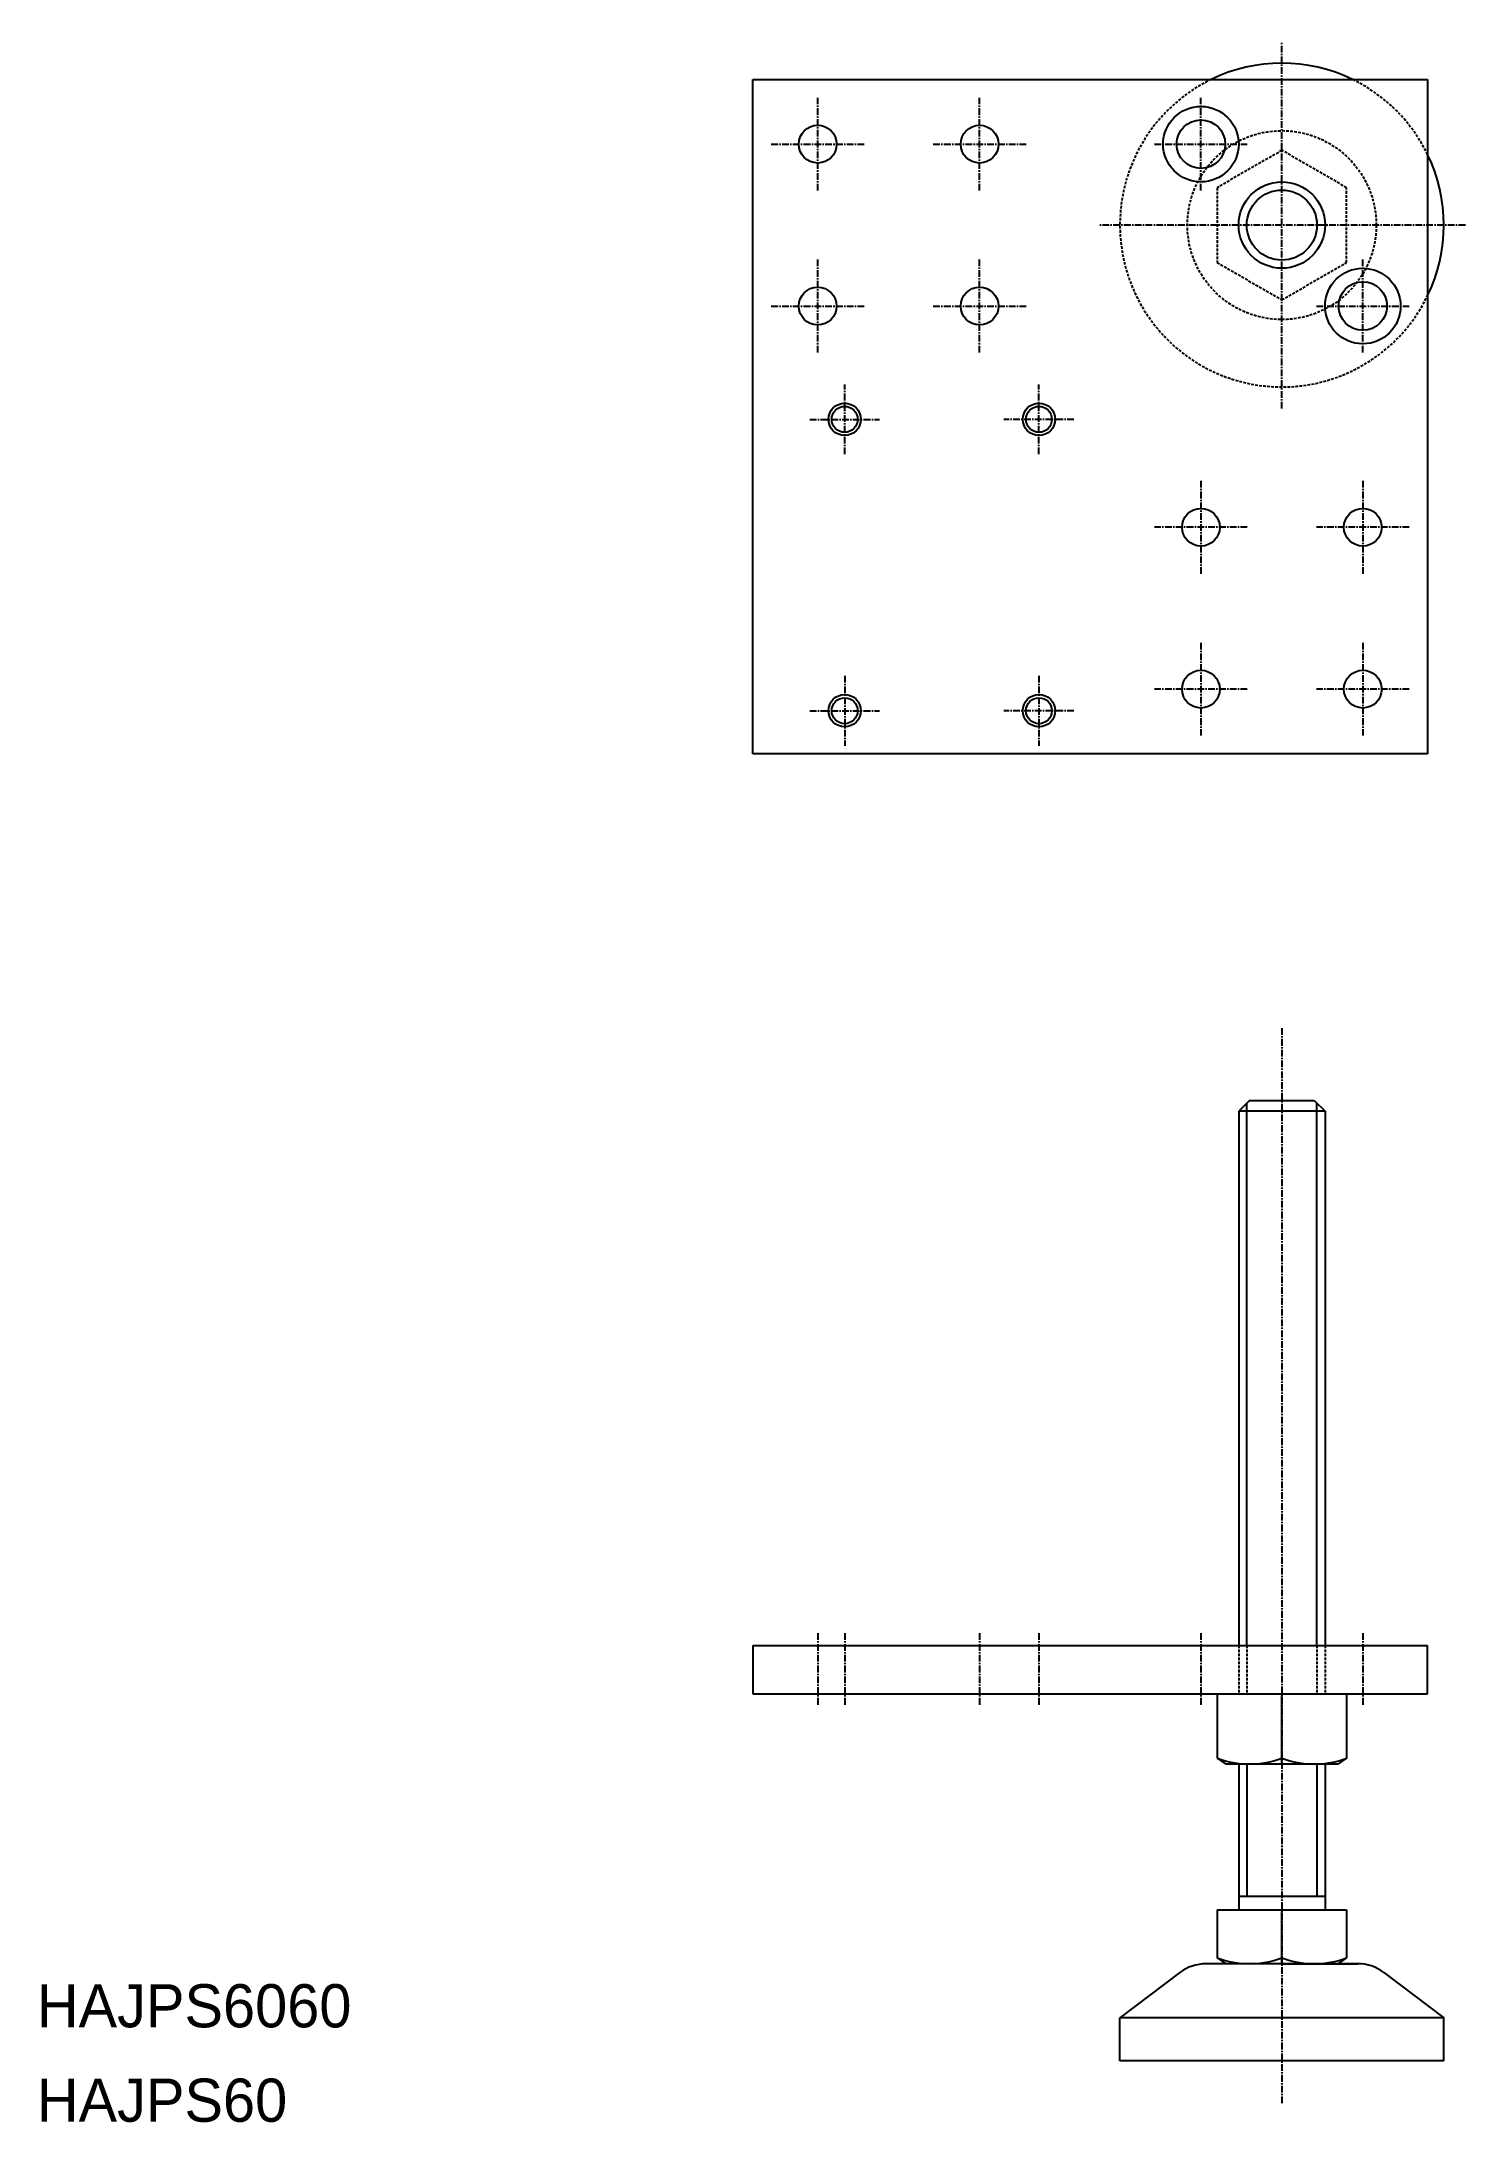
# Model space of a CAD drawing. Extents: x 1 to 265, y 0 to 386.
import ezdxf

# ---------------------------------------------------------------- set-up
doc = ezdxf.new("R2010")
doc.units = 0
doc.linetypes.add('CENTER', pattern=[2, 1.25, -0.25, 0.25, -0.25])
doc.linetypes.add('DASHED', pattern=[0.75, 0.5, -0.25])
doc.layers.get('0').update_dxf_attribs({"linetype": 'CONTINUOUS'})
doc.layers.add('CENTER', color=1, linetype='CENTER')

msp = doc.modelspace()

# ---------------------------------------------------------------- linework, layer by layer
at = {"color": 7, "linetype": 'CONTINUOUS'}
for p, q in [((132.66, 378.5), (257.66, 378.5)), ((132.66, 253.5), (132.66, 378.5)), ((257.66, 378.5), (257.66, 253.5)), ((257.66, 253.5), (132.66, 253.5)), ((224.66, 189.29), (222.66, 187.29)), ((224.66, 189.29), (236.66, 189.29)), ((236.66, 189.29), (238.66, 187.29)), ((222.66, 187.29), (222.66, 88.29)), ((238.66, 187.29), (222.66, 187.29)), ((238.66, 187.29), (238.66, 88.29)), ((132.66, 88.29), (257.66, 88.29)), ((132.66, 88.29), (132.66, 79.29)), ((257.66, 79.29), (257.66, 88.29)), ((132.66, 79.29), (257.66, 79.29)), ((218.66, 79.29), (218.66, 67.36)), ((230.66, 66.29), (230.66, 79.29)), ((242.66, 79.29), (242.66, 67.36)), ((218.66, 67.36), (220.27, 66.29)), ((241.05, 66.29), (220.27, 66.29)), ((222.66, 66.29), (222.66, 39.29)), ((238.66, 66.29), (238.66, 39.29)), ((242.66, 67.36), (241.05, 66.29)), ((218.66, 39.29), (242.66, 39.29)), ((218.66, 39.29), (218.66, 30.36)), ((222.66, 41.79), (238.66, 41.79)), ((230.66, 29.29), (230.66, 39.29)), ((242.66, 39.29), (242.66, 30.36)), ((211.76, 27.65), (200.66, 19.29)), ((244.71, 29.29), (216.61, 29.29)), ((218.66, 30.36), (220.27, 29.29)), ((241.08, 29.29), (220.25, 29.29)), ((241.05, 29.29), (220.27, 29.29)), ((241.05, 29.29), (220.27, 29.29)), ((230.66, 29.29), (244.71, 29.29)), ((242.66, 30.36), (241.05, 29.29)), ((249.56, 27.65), (260.66, 19.29)), ((200.66, 11.29), (200.66, 19.29)), ((260.66, 19.29), (200.66, 19.29)), ((260.66, 11.29), (260.66, 19.29)), ((260.66, 11.29), (200.66, 11.29))]:
    msp.add_line(p, q, dxfattribs=at)
at = {"color": 3, "linetype": 'DASHED'}
for p, q in [((230.66, 365.36), (218.66, 358.43)), ((242.66, 358.43), (230.66, 365.36)), ((218.66, 358.43), (218.66, 344.57)), ((242.66, 344.57), (242.66, 358.43)), ((218.66, 344.57), (230.66, 337.65)), ((230.66, 337.65), (242.66, 344.57)), ((222.66, 88.29), (222.66, 79.29)), ((224.16, 88.29), (224.16, 79.29)), ((237.16, 88.29), (237.16, 79.29)), ((238.66, 88.29), (238.66, 79.29))]:
    msp.add_line(p, q, dxfattribs=at)
at = {"color": 3, "linetype": 'CONTINUOUS'}
for p, q in [((224.16, 88.29), (224.16, 188.79)), ((237.16, 88.29), (237.16, 188.79)), ((224.16, 66.29), (224.16, 41.79)), ((237.16, 66.29), (237.16, 41.79))]:
    msp.add_line(p, q, dxfattribs=at)
at = {"color": 7, "linetype": 'CONTINUOUS'}
for centre, radius in [((215.66, 366.5), 7), ((215.66, 366.5), 4.5), ((144.66, 366.5), 3.5), ((174.66, 366.5), 3.5), ((230.66, 351.5), 8), ((245.66, 336.5), 7), ((144.66, 336.5), 3.5), ((174.66, 336.5), 3.5), ((245.66, 336.5), 4.5), ((149.66, 315.5), 2.4), ((185.66, 315.5), 2.4), ((215.66, 295.5), 3.5), ((245.66, 295.5), 3.5), ((215.66, 265.5), 3.5), ((245.66, 265.5), 3.5), ((149.66, 261.5), 2.4), ((185.66, 261.5), 2.4)]:
    msp.add_circle(centre, radius, dxfattribs=at)
at = {"color": 3, "linetype": 'DASHED'}
msp.add_circle((230.66, 351.5), 17.5, dxfattribs=at)
at = {"color": 3, "linetype": 'CONTINUOUS'}
for centre, radius in [((230.66, 351.5), 6.5), ((149.66, 315.5), 3), ((185.66, 315.5), 3), ((149.66, 261.5), 3), ((185.66, 261.5), 3)]:
    msp.add_circle(centre, radius, dxfattribs=at)
at = {"color": 3, "linetype": 'DASHED'}
for start, end in [(115.8419, 334.1581), (25.8419, 64.1581)]:
    msp.add_arc((230.66, 351.5), 30, start, end, dxfattribs=at)
at = {"color": 7, "linetype": 'CONTINUOUS'}
for centre, radius, start, end in [((230.66, 351.5), 30, 64.1581, 115.8419), ((230.66, 351.5), 30, 334.1581, 25.8419), ((224.66, 83.51), 17.22, 249.6094, 290.3907), ((236.66, 83.51), 17.22, 249.6091, 290.3908), ((216.69, 21.05), 8.24, 90.5639, 126.7579), ((224.66, 46.51), 17.22, 249.6094, 290.3907), ((236.66, 46.51), 17.22, 249.6091, 290.3908), ((244.71, 21.29), 8, 52.6756, 90)]:
    msp.add_arc(centre, radius, start, end, dxfattribs=at)
at = {"layer": 'CENTER', "color": 1, "linetype": 'CENTER'}
for p, q in [((230.66, 317.5), (230.66, 385.5)), ((144.66, 357.9), (144.66, 375.1)), ((174.66, 357.9), (174.66, 375.1)), ((215.66, 357.9), (215.66, 375.1)), ((136.06, 366.5), (153.26, 366.5)), ((166.06, 366.5), (183.26, 366.5)), ((207.06, 366.5), (224.26, 366.5)), ((264.66, 351.5), (196.66, 351.5)), ((144.66, 327.9), (144.66, 345.1)), ((174.66, 327.9), (174.66, 345.1)), ((245.66, 327.9), (245.66, 345.1)), ((136.06, 336.5), (153.26, 336.5)), ((166.06, 336.5), (183.26, 336.5)), ((237.06, 336.5), (254.26, 336.5)), ((149.66, 309.02), (149.66, 321.98)), ((185.66, 309.02), (185.66, 321.98)), ((143.18, 315.5), (156.14, 315.5)), ((192.14, 315.5), (179.18, 315.5)), ((215.66, 304.1), (215.66, 286.9)), ((245.66, 304.1), (245.66, 286.9)), ((224.26, 295.5), (207.06, 295.5)), ((254.26, 295.5), (237.06, 295.5)), ((215.66, 274.1), (215.66, 256.9)), ((245.66, 274.1), (245.66, 256.9)), ((149.66, 267.98), (149.66, 255.02)), ((185.66, 267.98), (185.66, 255.02)), ((224.26, 265.5), (207.06, 265.5)), ((254.26, 265.5), (237.06, 265.5)), ((143.18, 261.5), (156.14, 261.5)), ((192.14, 261.5), (179.18, 261.5)), ((230.66, 202.67), (230.66, 3.25)), ((144.66, 90.54), (144.66, 77.04)), ((149.66, 90.54), (149.66, 77.04)), ((174.66, 90.54), (174.66, 77.04)), ((185.66, 90.54), (185.66, 77.04)), ((215.66, 90.54), (215.66, 77.04)), ((245.66, 90.54), (245.66, 77.04))]:
    msp.add_line(p, q, dxfattribs=at)

# ---------------------------------------------------------------- texts
at = {"color": 7, "linetype": 'CONTINUOUS'}
for s, p in [('HAJPS6060', (0, 17.5)), ('HAJPS60', (0, 0))]:
    msp.add_text(s, height=8, dxfattribs=at).set_placement(p)

doc.saveas('drawing.dxf')
